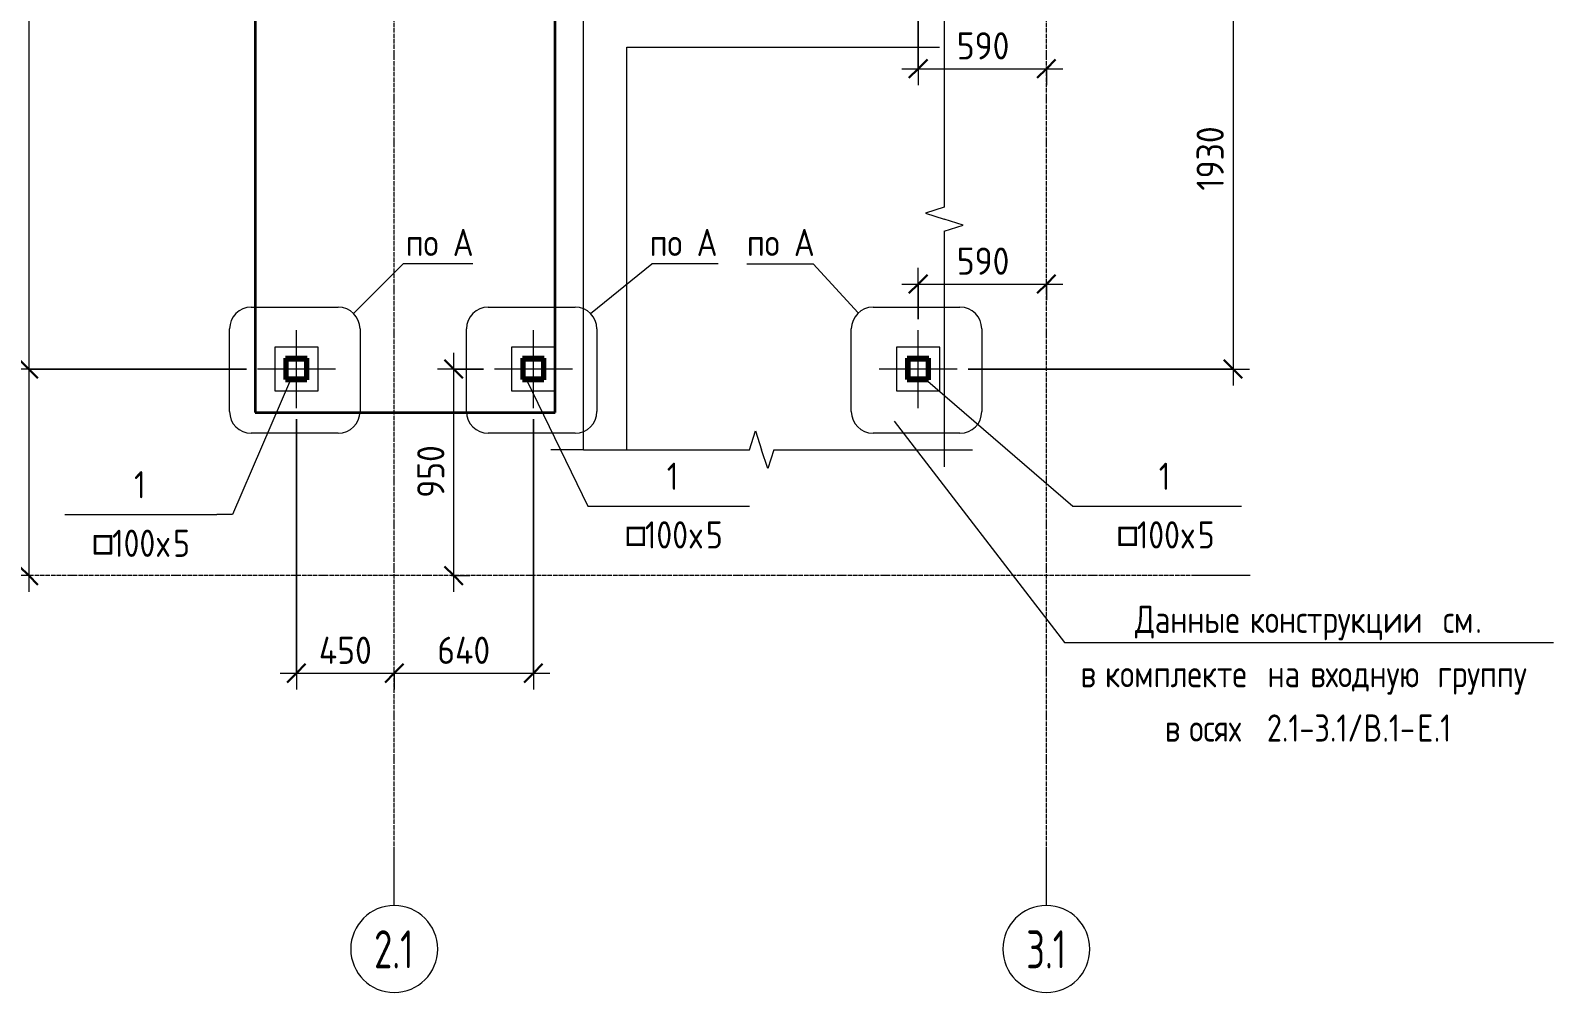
# Model space of a CAD drawing. Header units: millimetres. Extents: x 482 to 25547, y -975 to 52167.
# Drawn here: x 10938 to 17944, y 43477 to 47902 of the extents above; entities that cross this region are included whole.
import ezdxf

# ---------------------------------------------------------------- set-up
doc = ezdxf.new("R2010")
doc.units = ezdxf.units.MM
for name, pattern in [('01 Штриховая _2 мм_', [3, 2, -1]), ('01 Штриховая _4 мм_', [6, 3.5, -2.5]), ('02 Штрихпунктирная _20 мм_', [25, 20, -2.5, 0, -2.5])]:
    doc.linetypes.add(name, pattern=pattern)
for name, color, linetype, lineweight in [('AA_Dim', 7, 'Continuous', 9), ('AA_Dim-50', 7, 'Continuous', 9), ('AA_Linii', 7, 'Continuous', 9), ('AA_Oformlenie', 7, 'Continuous', 9), ('AA_Vinoska', 7, 'Continuous', 9), ('AF_Perekritie_Опалубка', 253, 'Continuous', 20), ('Gen_Text', 7, 'Continuous', 9), ('KR_Colonna_KG', 7, 'Continuous', 20), ('Оси', 7, 'Continuous', 9)]:
    doc.layers.add(name, color=color, linetype=linetype, lineweight=lineweight)
doc.styles.add('GOST Common_1', font='GOST_Common.ttf', dxfattribs={"width": 0.85, "height": 125})
doc.styles.add('ISOCPEUR_10', font='isocpeur.TTF', dxfattribs={"width": 0.7, "height": 175})
doc.styles.add('ISOCPEUR_12', font='isocpeur.TTF', dxfattribs={"width": 0.9, "height": 125})
doc.styles.add('ISOCPEUR_13', font='isocpeur.TTF', dxfattribs={"width": 0.85, "height": 125})
doc.styles.add('ISOCPEUR_14', font='isocpeur.TTF', dxfattribs={"width": 0.85, "height": 125})
doc.dimstyles.new('00_Точн_3_знака__прозр__3', dxfattribs={"dimscale": 304.8, "dimtxt": 125.344371, "dimasz": 0.278871, "dimexe": 0.246063, "dimexo": 0.164042, "dimgap": 0.016404, "dimtad": 1, "dimdec": 3, "dimrnd": 0.001, "dimdsep": 46, "dimtxsty": 'ISOCPEUR_12', "dimblk1": 'OBLIQUE', "dimblk2": 'OBLIQUE', "dimsah": 1, "dimcen": 0.09, "dimdle": 0.246063, "dimazin": 0, "dimtfac": 1, "dimtdec": 4, "dimtix": 1, "dimtmove": 0, "dimatfit": 3, "dimfxl": 1, "dimtvp": 1, "dimtolj": 1, "dimtzin": 0, "dimlwd": 18, "dimlwe": 18, "dimarcsym": 2})

# ---------------------------------------------------------------- blocks, each defined once
blk = doc.blocks.new('243_Профиль гнутый сварной квадратный _НесКол_2ур_ - 100х5-3712451-Схема расположения стоек входной группы в осях 1_1-3_1_Д_1-Ж_1')
at = {"layer": 'KR_Colonna_KG', "linetype": '01 Штриховая _4 мм_', "lineweight": 9}
h = blk.add_hatch(color=256, dxfattribs=at)
h.paths.add_polyline_path([(50, -50), (50, 50), (-50, 50), (-50, -50)])
h.paths.add_polyline_path([(45, -45), (-45, -45), (-45, 45), (45, 45)])
at = {"layer": 'KR_Colonna_KG', "linetype": '01 Штриховая _2 мм_', "lineweight": 60}
for p, q in [((-50, 50), (-50, -50)), ((50, 50), (-50, 50)), ((-45, -45), (-45, 45)), ((-45, 45), (45, 45)), ((45, 45), (45, -45)), ((50, -50), (50, 50)), ((-50, -50), (50, -50)), ((45, -45), (-45, -45))]:
    blk.add_line(p, q, dxfattribs=at)
blk = doc.blocks.new('011_ЛинияОбрыва _ЭлУзла_Линия_ - Тип 1-3731940-Схема расположения стоек входной группы в осях 1_1-3_1_Д_1-Ж_1')
at = {"layer": 'AA_Oformlenie'}
for p, q in [((0, 0), (765, 0)), ((876.3, 0), (1640, 0))]:
    blk.add_line(p, q, dxfattribs=at)
blk = doc.blocks.new('011_ЛинияОбрыва _ЭлУзла_Линия_ - Тип 1-3731897-Схема расположения стоек входной группы в осях 1_1-3_1_Д_1-Ж_1')
at = {"layer": 'AA_Oformlenie'}
for p, q in [((0, 0), (935, 0)), ((1046.3, 0), (1980, 0))]:
    blk.add_line(p, q, dxfattribs=at)
blk = doc.blocks.new('Ось сетки - d_4мм-2765513-Схема расположения стоек входной группы в осях 1_1-3_1_Д_1-Ж_1')
at = {"layer": 'Оси'}
for start, end in [(360, 180), (360, 180), (180, 360), (180, 360)]:
    blk.add_arc((0, 0), 4, start, end, dxfattribs=at)
blk = doc.blocks.new('DIMBLOCK62-Схема расположения стоек входной группы в осях 1_1-3_1_Д_1-Ж_1')
at = {"layer": 'AA_Dim-50', "lineweight": 30}
for p, q in [((10929.6, 48395), (10887.1, 48437.5)), ((10929.6, 48395), (10972.1, 48352.5)), ((10929.6, 46345), (10887.1, 46387.5)), ((10929.6, 46345), (10972.1, 46302.5))]:
    blk.add_line(p, q, dxfattribs=at)
at = {"layer": 'AA_Dim-50', "lineweight": 18}
for p, q in [((10939.7, 48395), (10854.6, 48395)), ((10929.6, 48395), (10929.6, 46345)), ((10929.6, 48395), (10939.7, 48395)), ((11931, 46345), (10854.6, 46345)), ((10929.6, 46345), (11931, 46345))]:
    blk.add_line(p, q, dxfattribs=at)
at = {"layer": 'AA_Dim-50', "color": 0, "lineweight": 18, "insert": (10761.8, 47213.9), "char_height": 125, "width": 374.614, "attachment_point": 1, "rotation": 90, "line_spacing_factor": 1.135194, "style": 'ISOCPEUR_12'}
blk.add_mtext('2050', dxfattribs=at)
blk = doc.blocks.new('_Oblique')
at = {"color": 0, "linetype": 'ByBlock', "lineweight": -2}
blk.add_line((-0.5, -0.5), (0.5, 0.5), dxfattribs=at)
blk = doc.blocks.new('DIMBLOCK63-Схема расположения стоек входной группы в осях 1_1-3_1_Д_1-Ж_1')
at = {"layer": 'AA_Dim-50', "lineweight": 30}
for p, q in [((10929.6, 46345), (10887.1, 46387.5)), ((10929.6, 46345), (10972.1, 46302.5)), ((10929.6, 45395), (10887.1, 45437.5)), ((10929.6, 45395), (10972.1, 45352.5))]:
    blk.add_line(p, q, dxfattribs=at)
at = {"layer": 'AA_Dim-50', "lineweight": 18}
for p, q in [((11931, 46345), (10854.6, 46345)), ((10929.6, 46345), (10929.6, 45320)), ((10929.6, 46345), (11931, 46345)), ((10939.7, 45395), (10854.6, 45395)), ((10929.6, 45395), (10939.7, 45395))]:
    blk.add_line(p, q, dxfattribs=at)
at = {"layer": 'AA_Dim-50', "color": 0, "lineweight": 18, "insert": (10761.8, 45752.9), "char_height": 125, "width": 280.961, "attachment_point": 1, "rotation": 90, "line_spacing_factor": 1.135194, "style": 'ISOCPEUR_12'}
blk.add_mtext('950', dxfattribs=at)
blk = doc.blocks.new('DIMBLOCK64-Схема расположения стоек входной группы в осях 1_1-3_1_Д_1-Ж_1')
at = {"layer": 'AA_Dim-50', "lineweight": 18}
for p, q in [((12161, 46115), (12161, 44871.1)), ((12161, 44946.1), (12161, 46115)), ((12086, 44946.1), (12611, 44946.1)), ((12611, 44956.2), (12611, 44871.1)), ((12611, 44946.1), (12611, 44956.2))]:
    blk.add_line(p, q, dxfattribs=at)
at = {"layer": 'AA_Dim-50', "lineweight": 30}
for p, q in [((12161, 44946.1), (12203.5, 44988.6)), ((12611, 44946.1), (12653.5, 44988.6)), ((12161, 44946.1), (12118.5, 44903.6)), ((12611, 44946.1), (12568.5, 44903.6))]:
    blk.add_line(p, q, dxfattribs=at)
at = {"layer": 'AA_Dim-50', "color": 0, "lineweight": 18, "insert": (12264.2, 45113.9), "char_height": 125, "width": 292.313, "attachment_point": 1, "line_spacing_factor": 1.135194, "style": 'ISOCPEUR_12'}
blk.add_mtext('450', dxfattribs=at)
blk = doc.blocks.new('DIMBLOCK65-Схема расположения стоек входной группы в осях 1_1-3_1_Д_1-Ж_1')
at = {"layer": 'AA_Dim-50', "lineweight": 18}
for p, q in [((13251, 46115), (13251, 44871.1)), ((13251, 44946.1), (13251, 46115)), ((12611, 44956.2), (12611, 44871.1)), ((12611, 44946.1), (12611, 44956.2)), ((12611, 44946.1), (13326, 44946.1))]:
    blk.add_line(p, q, dxfattribs=at)
at = {"layer": 'AA_Dim-50', "lineweight": 30}
for p, q in [((12611, 44946.1), (12653.5, 44988.6)), ((13251, 44946.1), (13293.5, 44988.6)), ((12611, 44946.1), (12568.5, 44903.6)), ((13251, 44946.1), (13208.5, 44903.6))]:
    blk.add_line(p, q, dxfattribs=at)
at = {"layer": 'AA_Dim-50', "color": 0, "lineweight": 18, "insert": (12809.2, 45113.9), "char_height": 125, "width": 292.313, "attachment_point": 1, "line_spacing_factor": 1.135194, "style": 'ISOCPEUR_12'}
blk.add_mtext('640', dxfattribs=at)
blk = doc.blocks.new('DIMBLOCK70-Схема расположения стоек входной группы в осях 1_1-3_1_Д_1-Ж_1')
at = {"layer": 'AA_Dim-50', "lineweight": 18}
for p, q in [((15251, 48275), (16544.8, 48275)), ((16469.8, 48275), (15251, 48275)), ((16469.8, 48275), (16469.8, 46270)), ((15251, 46345), (16544.8, 46345)), ((16469.8, 46345), (15251, 46345))]:
    blk.add_line(p, q, dxfattribs=at)
at = {"layer": 'AA_Dim-50', "lineweight": 30}
for p, q in [((16469.8, 48275), (16427.3, 48317.5)), ((16469.8, 48275), (16512.3, 48232.5)), ((16469.8, 46345), (16427.3, 46387.5)), ((16469.8, 46345), (16512.3, 46302.5))]:
    blk.add_line(p, q, dxfattribs=at)
at = {"layer": 'AA_Dim-50', "color": 0, "lineweight": 18, "insert": (16301.9, 47165.7), "char_height": 125, "width": 346.234, "attachment_point": 1, "rotation": 90, "line_spacing_factor": 1.135194, "style": 'ISOCPEUR_12'}
blk.add_mtext('1930', dxfattribs=at)
blk = doc.blocks.new('010_Текст с выноской - Текст 3 строки-3731975-Схема расположения стоек входной группы в осях 1_1-3_1_Д_1-Ж_1')
at = {"layer": 'AA_Vinoska'}
blk.add_line((-22.5, 0), (22.5, 0), dxfattribs=at)
blk = doc.blocks.new('043_М_КолонныКМ - Позиция_Наименование_дп14-3905847-Схема расположения стоек входной группы в осях 1_1-3_1_Д_1-Ж_1')
at = {"layer": 'AA_Vinoska'}
blk.add_line((-7, 0), (7, 0), dxfattribs=at)
blk = doc.blocks.new('DIMBLOCK73-Схема расположения стоек входной группы в осях 1_1-3_1_Д_1-Ж_1')
at = {"layer": 'AA_Dim-50', "lineweight": 18}
for p, q in [((15021, 48045), (15021, 47651.3)), ((15021, 47726.3), (15021, 48045)), ((14946, 47726.3), (15686, 47726.3)), ((15611, 47736.4), (15611, 47651.3)), ((15611, 47726.3), (15611, 47736.4))]:
    blk.add_line(p, q, dxfattribs=at)
at = {"layer": 'AA_Dim-50', "lineweight": 30}
for p, q in [((15021, 47726.3), (14978.5, 47683.8)), ((15021, 47726.3), (15063.5, 47768.8)), ((15611, 47726.3), (15568.5, 47683.8)), ((15611, 47726.3), (15653.5, 47768.8))]:
    blk.add_line(p, q, dxfattribs=at)
at = {"layer": 'AA_Dim-50', "color": 0, "lineweight": 18, "insert": (15198.9, 47894.1), "char_height": 125, "width": 280.961, "attachment_point": 1, "line_spacing_factor": 1.135194, "style": 'ISOCPEUR_12'}
blk.add_mtext('590', dxfattribs=at)
blk = doc.blocks.new('DIMBLOCK74-Схема расположения стоек входной группы в осях 1_1-3_1_Д_1-Ж_1')
at = {"layer": 'AA_Dim-50', "lineweight": 18}
for p, q in [((15021, 46575), (15021, 46811.1)), ((14946, 46736.1), (15686, 46736.1)), ((15021, 46736.1), (15021, 46575)), ((15611, 46746.2), (15611, 46661.1)), ((15611, 46736.1), (15611, 46746.2))]:
    blk.add_line(p, q, dxfattribs=at)
at = {"layer": 'AA_Dim-50', "lineweight": 30}
for p, q in [((15021, 46736.1), (14978.5, 46693.6)), ((15021, 46736.1), (15063.5, 46778.6)), ((15611, 46736.1), (15568.5, 46693.6)), ((15611, 46736.1), (15653.5, 46778.6))]:
    blk.add_line(p, q, dxfattribs=at)
at = {"layer": 'AA_Dim-50', "color": 0, "lineweight": 18, "insert": (15198.9, 46903.9), "char_height": 125, "width": 280.961, "attachment_point": 1, "line_spacing_factor": 1.135194, "style": 'ISOCPEUR_12'}
blk.add_mtext('590', dxfattribs=at)
blk = doc.blocks.new('DIMBLOCK78-Схема расположения стоек входной группы в осях 1_1-3_1_Д_1-Ж_1')
at = {"layer": 'AA_Dim-50', "lineweight": 30}
for p, q in [((12884.5, 46345), (12842, 46387.5)), ((12884.5, 46345), (12927, 46302.5)), ((12884.5, 45395), (12842, 45437.5)), ((12884.5, 45395), (12927, 45352.5))]:
    blk.add_line(p, q, dxfattribs=at)
at = {"layer": 'AA_Dim-50', "lineweight": 18}
for p, q in [((12884.5, 45320), (12884.5, 46420)), ((13021, 46345), (12809.5, 46345)), ((12884.5, 46345), (13021, 46345)), ((12874.4, 45395), (12959.5, 45395)), ((12884.5, 45395), (12874.4, 45395))]:
    blk.add_line(p, q, dxfattribs=at)
at = {"layer": 'AA_Dim-50', "color": 0, "lineweight": 18, "insert": (12716.6, 45752.9), "char_height": 125, "width": 280.961, "attachment_point": 1, "rotation": 90, "line_spacing_factor": 1.135194, "style": 'ISOCPEUR_12'}
blk.add_mtext('950', dxfattribs=at)

msp = doc.modelspace()

# ---------------------------------------------------------------- linework, layer by layer
at = {"layer": 'AA_Linii', "linetype": '01 Штриховая _2 мм_', "lineweight": 20}
for p, q in [((13480.9704, 45975.4645), (13480.9704, 48025)), ((13680.9704, 47825), (15120.9704, 47825)), ((13680.9704, 45973.4921), (13680.9704, 47825)), ((12160.9704, 46165), (12160.9704, 46525)), ((13250.9704, 46165), (13250.9704, 46525)), ((15020.9704, 46165), (15020.9704, 46525)), ((12340.9704, 46345), (11980.9704, 46345)), ((13430.9704, 46345), (13070.9704, 46345)), ((15200.9704, 46345), (14840.9704, 46345))]:
    msp.add_line(p, q, dxfattribs=at)
at = {"layer": 'AA_Linii', "lineweight": 20}
for p, q in [((12424.292, 46600.2753), (12652.3419, 46828.3252)), ((12972.3419, 46828.3252), (12652.3419, 46828.3252)), ((13514.292, 46600.2753), (13795.9102, 46828.3252)), ((14100.9102, 46828.3252), (13795.9102, 46828.3252)), ((14233.3743, 46828.3252), (14538.3743, 46828.3252)), ((14745.8294, 46603.1151), (14538.3743, 46828.3252)), ((11953.5813, 46629.5646), (12353.5813, 46629.5646)), ((13043.5813, 46629.5646), (13443.5813, 46629.5646)), ((14813.5813, 46629.5646), (15213.5813, 46629.5646)), ((11853.5813, 46149.5646), (11853.5813, 46529.5646)), ((12453.5813, 46529.5646), (12453.5813, 46149.5646)), ((12943.5813, 46149.5646), (12943.5813, 46529.5646)), ((13543.5813, 46529.5646), (13543.5813, 46149.5646)), ((14713.5813, 46149.5646), (14713.5813, 46529.5646)), ((15313.5813, 46529.5646), (15313.5813, 46149.5646)), ((12260.9704, 46445), (12060.9704, 46445)), ((12060.9704, 46445), (12060.9704, 46245)), ((12260.9704, 46245), (12260.9704, 46445)), ((13350.9704, 46445), (13150.9704, 46445)), ((13150.9704, 46445), (13150.9704, 46245)), ((13350.9704, 46245), (13350.9704, 46445)), ((15120.9704, 46445), (14920.9704, 46445)), ((14920.9704, 46445), (14920.9704, 46245)), ((15120.9704, 46245), (15120.9704, 46445)), ((12060.9704, 46245), (12260.9704, 46245)), ((13150.9704, 46245), (13350.9704, 46245)), ((14920.9704, 46245), (15120.9704, 46245)), ((12353.5813, 46049.5646), (11953.5813, 46049.5646)), ((13443.5813, 46049.5646), (13043.5813, 46049.5646)), ((15213.5813, 46049.5646), (14813.5813, 46049.5646))]:
    msp.add_line(p, q, dxfattribs=at)
for centre, start, end in [((11953.5813, 46529.5646), 90, 180), ((12353.5813, 46529.5646), 0, 90), ((13043.5813, 46529.5646), 90, 180), ((13443.5813, 46529.5646), 0, 90), ((14813.5813, 46529.5646), 90, 180), ((15213.5813, 46529.5646), 0, 90), ((11953.5813, 46149.5646), 180, 270), ((12353.5813, 46149.5646), 270, 0), ((13043.5813, 46149.5646), 180, 270), ((13443.5813, 46149.5646), 270, 0), ((14813.5813, 46149.5646), 180, 270), ((15213.5813, 46149.5646), 270, 0)]:
    msp.add_arc(centre, 100, start, end, dxfattribs=at)
at = {"layer": 'AA_Vinoska'}
for p, q in [((15140.9704, 47090), (15054.3678, 47062.5)), ((15054.3678, 47062.5), (15140.9704, 47035)), ((15227.6205, 47006.8457), (15140.9704, 47035)), ((15140.9704, 46978.6913), (15227.6205, 47006.8457)), ((12133.785, 46295.0204), (11866.2464, 45675.6655)), ((13221.5381, 46291.5867), (13501.9737, 45714.2553)), ((15054.4995, 46298.8567), (15733.3914, 45714.2553)), ((14910.6092, 46104.6206), (15693.9773, 45087.2702)), ((14245.9704, 45973.4921), (14273.4704, 46060.0947)), ((14273.4704, 46060.0947), (14300.9704, 45973.4921)), ((15140.9704, 46045), (15140.9704, 45895)), ((13480.9704, 45973.4921), (13330.9704, 45973.4921)), ((14329.1247, 45886.842), (14300.9704, 45973.4921)), ((14357.2791, 45973.4921), (14329.1247, 45886.842)), ((15120.9704, 45973.4921), (15270.9704, 45973.4921)), ((13501.9737, 45714.2553), (13545.9704, 45714.2553)), ((15733.3914, 45714.2553), (15808.8238, 45714.2553)), ((11866.2464, 45675.6655), (11795.1868, 45675.6655))]:
    msp.add_line(p, q, dxfattribs=at)
at = {"layer": 'AF_Perekritie_Опалубка', "lineweight": 35}
for p, q in [((11970.9704, 49475), (11970.9704, 46145)), ((13350.9704, 46145), (13350.9704, 48045)), ((11970.9704, 46145), (13350.9704, 46145))]:
    msp.add_line(p, q, dxfattribs=at)
at = {"layer": 'Оси', "linetype": '02 Штрихпунктирная _20 мм_'}
for p, q in [((12610.9704, 44127.3438), (12610.9704, 51916.8884)), ((15610.9704, 44127.3438), (15610.9704, 51916.8884)), ((16298.2344, 45395), (10911.8274, 45395))]:
    msp.add_line(p, q, dxfattribs=at)
at = {"layer": 'Оси'}
for p, q in [((16548.2344, 45395), (16298.2344, 45395)), ((12610.9704, 43877.3438), (12610.9704, 44127.3438)), ((15610.9704, 43877.3438), (15610.9704, 44127.3438))]:
    msp.add_line(p, q, dxfattribs=at)

# ---------------------------------------------------------------- block references
at = {"layer": 'AA_Oformlenie', "rotation": 269.9999999999999}
msp.add_blockref('011_ЛинияОбрыва _ЭлУзла_Линия_ - Тип 1-3731897-Схема расположения стоек входной группы в осях 1_1-3_1_Д_1-Ж_1', (15140.9704, 48025), dxfattribs=at)
at = {"layer": 'AA_Oformlenie'}
msp.add_blockref('011_ЛинияОбрыва _ЭлУзла_Линия_ - Тип 1-3731940-Схема расположения стоек входной группы в осях 1_1-3_1_Д_1-Ж_1', (13480.9704, 45973.4921), dxfattribs=at)
at = {"layer": 'AA_Vinoska'}
for name, p, xscale, yscale, zscale in [('043_М_КолонныКМ - Позиция_Наименование_дп14-3905847-Схема расположения стоек входной группы в осях 1_1-3_1_Д_1-Ж_1', (13895.9704, 45714.2553), 49.99999999999998, 49.99999999999998, 49.99999999999998), ('043_М_КолонныКМ - Позиция_Наименование_дп14-3905847-Схема расположения стоек входной группы в осях 1_1-3_1_Д_1-Ж_1', (16158.8238, 45714.2553), 49.99999999999998, 49.99999999999998, 49.99999999999998), ('043_М_КолонныКМ - Позиция_Наименование_дп14-3905847-Схема расположения стоек входной группы в осях 1_1-3_1_Д_1-Ж_1', (11445.1868, 45675.6655), 49.99999999999998, 49.99999999999998, 49.99999999999998), ('010_Текст с выноской - Текст 3 строки-3731975-Схема расположения стоек входной группы в осях 1_1-3_1_Д_1-Ж_1', (16818.9773, 45087.2702), 50, 50, 50)]:
    msp.add_blockref(name, p, dxfattribs=dict(at, xscale=xscale, yscale=yscale, zscale=zscale))
at = {"layer": 'KR_Colonna_KG', "linetype": '01 Штриховая _2 мм_'}
for p in [(12160.9704, 46345), (13250.9704, 46345), (15020.9704, 46345)]:
    msp.add_blockref('243_Профиль гнутый сварной квадратный _НесКол_2ур_ - 100х5-3712451-Схема расположения стоек входной группы в осях 1_1-3_1_Д_1-Ж_1', p, dxfattribs=at)
at = {"layer": 'Оси', "xscale": 49.99999999999998, "yscale": 49.99999999999998, "zscale": 49.99999999999998}
for p in [(12610.9704, 43677.3438), (15610.9704, 43677.3438)]:
    msp.add_blockref('Ось сетки - d_4мм-2765513-Схема расположения стоек входной группы в осях 1_1-3_1_Д_1-Ж_1', p, dxfattribs=at)

# ---------------------------------------------------------------- texts
at = {"layer": 'AA_Vinoska', "char_height": 125, "attachment_point": 1}
for s, insert, width, style in [('\\fISOCPEUR|b0|i0|c204|p34|;\\W.85;1', (13865.1343, 45914.189), 64.736266, 'ISOCPEUR_13'), ('\\fISOCPEUR|b0|i0|c204|p34|;\\W.85;1', (16127.9877, 45914.189), 64.736266, 'ISOCPEUR_13'), ('\\fISOCPEUR|b0|i0|c204|p34|;\\W.85;1', (11414.3507, 45875.5991), 64.736266, 'ISOCPEUR_13'), ('\\fISOCPEUR|b0|i0|c130|p34|;\\W.85;□', (13668.1475, 45644.7067), 115.843844, 'ISOCPEUR_14'), ('100', (13763.7283, 45644.7067), 248.723547, 'ISOCPEUR_13'), ('\\fISOCPEUR|b0|i0|c204|p34|;\\W.85;5', (14044.848, 45644.7067), 91.993641, 'ISOCPEUR_13'), ('\\fISOCPEUR|b0|i0|c130|p34|;\\W.85;□', (15931.0009, 45644.7067), 115.843844, 'ISOCPEUR_14'), ('100', (16026.5817, 45644.7067), 248.723547, 'ISOCPEUR_13'), ('\\fISOCPEUR|b0|i0|c204|p34|;\\W.85;5', (16307.7015, 45644.7067), 91.993641, 'ISOCPEUR_13'), ('\\fISOCPEUR|b0|i0|c130|p34|;\\W.85;□', (11217.364, 45606.1169), 115.843844, 'ISOCPEUR_14'), ('100', (11312.9447, 45606.1169), 248.723547, 'ISOCPEUR_13'), ('\\fISOCPEUR|b0|i0|c204|p34|;\\W.85;х', (11518.1621, 45606.1169), 91.993641, 'ISOCPEUR_13'), ('\\fISOCPEUR|b0|i0|c204|p34|;\\W.85;5', (11594.0645, 45606.1169), 91.993641, 'ISOCPEUR_13'), ('\\fISOCPEUR|b0|i0|c204|p34|;\\W.85;х', (13968.9457, 45644.7067), 91.993641, 'ISOCPEUR_13'), ('\\fISOCPEUR|b0|i0|c204|p34|;\\W.85;х', (16231.7991, 45644.7067), 91.993641, 'ISOCPEUR_13'), ('Данные', (16018.2914, 45256.3854), 596.255078, 'GOST Common_1'), ('\\fGOST Common|b0|i0|c204|p34|;\\W.85; ', (16510.2511, 45256.3854), 44.293234, 'GOST Common_1'), ('конструкции', (16546.7966, 45256.3854), 1032.373078, 'GOST Common_1'), ('\\fGOST Common|b0|i0|c204|p34|;\\W.85; ', (17398.5896, 45256.3854), 44.293234, 'GOST Common_1'), ('см', (17435.1352, 45256.3854), 180.580109, 'GOST Common_1'), ('\\fGOST Common|b0|i0|c204|p34|;\\W.85;.', (17584.1287, 45256.3854), 37.478891, 'GOST Common_1'), ('\\fGOST Common|b0|i0|c204|p34|;\\W.85; ', (15844.0813, 45006.3854), 44.293234, 'GOST Common_1'), ('\\fGOST Common|b0|i0|c204|p34|;\\W.85; ', (16591.8599, 45006.3854), 44.293234, 'GOST Common_1'), ('\\fGOST Common|b0|i0|c204|p34|;\\W.85; ', (16788.6438, 45006.3854), 44.293234, 'GOST Common_1'), ('\\fGOST Common|b0|i0|c204|p34|;\\W.85; ', (17373.3729, 45006.3854), 44.293234, 'GOST Common_1'), ('\\fGOST Common|b0|i0|c204|p34|;\\W.85;в', (15768.1789, 45006.3854), 91.993641, 'GOST Common_1'), ('комплекте', (15880.6269, 45006.3854), 862.014484, 'GOST Common_1'), ('на', (16628.4055, 45006.3854), 194.208797, 'GOST Common_1'), ('входную', (16825.1894, 45006.3854), 664.398516, 'GOST Common_1'), ('группу', (17409.9185, 45006.3854), 551.961844, 'GOST Common_1'), ('\\fGOST Common|b0|i0|c204|p34|;\\W.85;в', (16155.9914, 44756.3854), 91.993641, 'GOST Common_1'), ('\\fGOST Common|b0|i0|c204|p34|;\\W.85; ', (16231.8938, 44756.3854), 44.293234, 'GOST Common_1'), ('осях', (16268.4394, 44756.3854), 354.345875, 'GOST Common_1'), (' 2.1-3.1/', (16560.8039, 44756.3854), 616.698109, 'GOST Common_1'), ('\\fGOST Common|b0|i0|c204|p34|;\\W.85;В', (17069.6308, 44756.3854), 105.622328, 'GOST Common_1'), ('.1-', (17156.7779, 44756.3854), 194.208797, 'GOST Common_1'), ('\\fGOST Common|b0|i0|c204|p34|;\\W.85;Е', (17317.0162, 44756.3854), 91.993641, 'GOST Common_1'), ('.1', (17392.9185, 44756.3854), 102.215156, 'GOST Common_1')]:
    msp.add_mtext(s, dxfattribs=dict(at, insert=insert, width=width, style=style))
at = {"layer": 'Gen_Text', "char_height": 125, "attachment_point": 1, "style": 'ISOCPEUR_13'}
for s, insert, width in [('по', (12663.8791, 46989.8901), 183.987281), ('\\fISOCPEUR|b0|i0|c204|p34|;\\W.85; ', (12815.6838, 46989.8901), 78.364953), ('\\fISOCPEUR|b0|i0|c204|p34|;\\W.85;А', (12880.3414, 46989.8901), 115.843844), ('по', (13785.857, 46989.8901), 183.987281), ('\\fISOCPEUR|b0|i0|c204|p34|;\\W.85; ', (13937.6617, 46989.8901), 78.364953), ('\\fISOCPEUR|b0|i0|c204|p34|;\\W.85;А', (14002.3192, 46989.8901), 115.843844), ('по', (14233.1093, 46989.8901), 183.987281), ('\\fISOCPEUR|b0|i0|c204|p34|;\\W.85; ', (14384.914, 46989.8901), 78.364953), ('\\fISOCPEUR|b0|i0|c204|p34|;\\W.85;А', (14449.5715, 46989.8901), 115.843844)]:
    msp.add_mtext(s, dxfattribs=dict(at, insert=insert, width=width))
at = {"layer": 'Оси', "char_height": 175, "width": 224.4725, "attachment_point": 1, "style": 'ISOCPEUR_10'}
for s, insert in [('2.1', (12518.33, 43763.5741)), ('3.1', (15518.33, 43763.5741))]:
    msp.add_mtext(s, dxfattribs=dict(at, insert=insert))

# ---------------------------------------------------------------- dimensions: what is measured, and where the dimension line sits
at = {"layer": 'AA_Dim', "lineweight": 18}
for base, p1, p2, override, picture, middle in [((10929.6422, 46345), (10989.7463, 48395), (11980.9704, 46345), {"dimpost": '<>', "dimfxl": 2277.065039}, 'DIMBLOCK62-Схема расположения стоек входной группы в осях 1_1-3_1_Д_1-Ж_1', (10862.1422, 47370)), ((16469.7653, 46345), (15200.9704, 48275), (15200.9704, 46345), {"dimpost": '<>', "dimfxl": 1930}, 'DIMBLOCK70-Схема расположения стоек входной группы в осях 1_1-3_1_Д_1-Ж_1', (16402.2653, 47310)), ((10929.6422, 45395), (11980.9704, 46345), (10989.7463, 45395), {"dimpost": '<>', "dimfxl": 1372.962196}, 'DIMBLOCK63-Схема расположения стоек входной группы в осях 1_1-3_1_Д_1-Ж_1', (10862.1422, 45870)), ((12884.4755, 46345), (12824.3714, 45395), (13070.9704, 46345), {"dimpost": '<>', "dimfxl": 981.484111}, 'DIMBLOCK78-Схема расположения стоек входной группы в осях 1_1-3_1_Д_1-Ж_1', (12816.9755, 45870))]:
    dim = msp.add_linear_dim(base=base, p1=p1, p2=p2, angle=90, dimstyle='00_Точн_3_знака__прозр__3', override=override, dxfattribs=at)
    dim.commit()
    dim.dimension.update_dxf_attribs({"geometry": picture, "text_midpoint": middle})
for base, p1, p2, override, picture, middle in [((15610.9704, 47726.2648), (15020.9704, 48095), (15610.9704, 47786.3689), {"dimpost": '<>', "dimfxl": 665.847698}, 'DIMBLOCK73-Схема расположения стоек входной группы в осях 1_1-3_1_Д_1-Ж_1', (15315.9704, 47793.7648)), ((15610.9704, 46736.0627), (15020.9704, 46525), (15610.9704, 46796.1667), {"dimpost": '<>', "dimfxl": 649.331503}, 'DIMBLOCK74-Схема расположения стоек входной группы в осях 1_1-3_1_Д_1-Ж_1', (15315.9704, 46803.5627)), ((12610.9704, 44946.0845), (12160.9704, 46165), (12610.9704, 45006.1885), {"dimpost": '<>', "dimfxl": 1243.11867}, 'DIMBLOCK64-Схема расположения стоек входной группы в осях 1_1-3_1_Д_1-Ж_1', (12385.9704, 45013.5845)), ((13250.9704, 44946.0845), (12610.9704, 45006.1885), (13250.9704, 46165), {"dimpost": '<>', "dimfxl": 1323.799089}, 'DIMBLOCK65-Схема расположения стоек входной группы в осях 1_1-3_1_Д_1-Ж_1', (12930.9704, 45013.5845))]:
    dim = msp.add_linear_dim(base=base, p1=p1, p2=p2, dimstyle='00_Точн_3_знака__прозр__3', override=override, dxfattribs=at)
    dim.commit()
    dim.dimension.update_dxf_attribs({"geometry": picture, "text_midpoint": middle})

doc.saveas('drawing.dxf')
